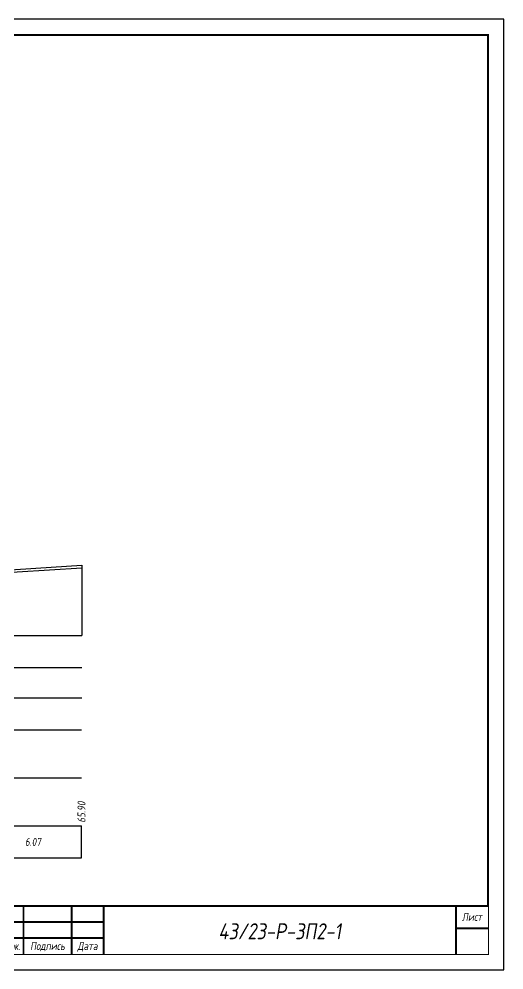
# Model space of a CAD drawing. Extents: x -717 to 1451, y -133302 to 233.
# Drawn here: x 238.6 to 389.9, y -40895.4 to -40598.4 of the extents above; entities that cross this region are included whole.
import ezdxf
from ezdxf.enums import TextEntityAlignment as Align

# ---------------------------------------------------------------- set-up
doc = ezdxf.new("R2010")
doc.units = 0
for name, color, linetype in [('Зарамочное оформление', 7, 'Continuous'), ('Код_510', 7, 'Continuous'), ('Таблица', 7, 'Continuous'), ('Черный поперечник', 3, 'Continuous')]:
    doc.layers.add(name, color=color, linetype=linetype)
doc.layers.add('Контур_2570', color=7, linetype='Continuous', true_color=0x80ff00)
doc.styles.add('М', font='romand.shx', dxfattribs={"width": 0.8, "oblique": 10, "height": 2.5})

# ---------------------------------------------------------------- blocks, each defined once
blk = doc.blocks.new('Штамп')
at = {"linetype": 'Continuous'}
blk.add_wipeout([(199.95, -411.25), (384.95, -411.25), (384.95, -426.25), (199.95, -426.25)], dxfattribs=at).dxf.layer = 'Зарамочное оформление'
at = {"layer": 'Зарамочное оформление', "linetype": 'Continuous', "lineweight": -3, "const_width": 0.6, "flags": 128}
for points in [[(199.95, -426.25), (199.95, -411.25), (384.95, -411.25)], [(209.95, -411.25), (209.95, -426.25)], [(219.95, -411.25), (219.95, -426.25)], [(229.95, -411.25), (229.95, -426.25)], [(239.95, -411.25), (239.95, -426.25)], [(254.95, -411.25), (254.95, -426.25)], [(264.95, -411.25), (264.95, -426.25)], [(374.95, -411.25), (374.95, -426.25)], [(199.95, -416.25), (264.95, -416.25)], [(374.95, -418.25), (384.95, -418.25)], [(199.95, -421.25), (264.95, -421.25)]]:
    blk.add_lwpolyline(points, dxfattribs=at)
at = {"linetype": 'Continuous', "insert": (319.95, -419.17), "char_height": 5, "width": 110, "attachment_point": 5, "style": 'М'}
blk.add_mtext('{\\Q10;\\W0.8;43/23-Р-ЗП2-1}', dxfattribs=at)
at = {"layer": 'Зарамочное оформление', "linetype": 'Continuous', "style": 'М', "oblique": 10}
for s, width, p in [('Лист', 0.8, (379.95, -414.66)), ('Изм.', 0.8, (204.95, -423.75)), ('Кол.уч.', 0.7, (214.95, -423.75)), ('Лист', 0.8, (224.95, -423.75)), ('N док.', 0.7, (235.28, -423.75)), ('Подпись', 0.8, (247.45, -423.75)), ('Дата', 0.8, (259.95, -423.75))]:
    blk.add_text(s, height=2.5, dxfattribs=dict(at, width=width)).set_placement(p, align=Align.MIDDLE_CENTER)
blk = doc.blocks.new('шифр')
blk.add_blockref('Штамп', (0, -40524))

msp = doc.modelspace()

# ---------------------------------------------------------------- linework, layer by layer
at = {"flags": 128}
msp.add_lwpolyline([(-30.054, -40895.421), (389.946, -40895.421), (389.946, -40598.421), (-30.054, -40598.421)], close=True, dxfattribs=at)
at = {"const_width": 0.6, "flags": 128}
msp.add_lwpolyline([(-10.054, -40890.421), (384.946, -40890.421), (384.946, -40603.421), (-10.054, -40603.421)], close=True, dxfattribs=at)
at = {"layer": 'Код_510'}
msp.add_line((258.054, -40860.421), (258.054, -40850.421), dxfattribs=at)
at = {"layer": 'Контур_2570', "flags": 128}
msp.add_lwpolyline([(227.781, -40771.75), (258.108, -40769.782)], dxfattribs=at)
at = {"layer": 'Таблица'}
for p, q in [((80, -40791), (258.108, -40791)), ((80, -40801), (258.108, -40801)), ((80, -40810.421), (258.108, -40810.421)), ((79.946, -40820.421), (258.054, -40820.421)), ((79.946, -40835.421), (258.054, -40835.421)), ((79.946, -40850.421), (258.054, -40850.421)), ((79.946, -40860.421), (258.054, -40860.421))]:
    msp.add_line(p, q, dxfattribs=at)
at = {"layer": 'Черный поперечник', "color": 7}
msp.add_line((258.108, -40769.032), (258.108, -40791), dxfattribs=at)
at = {"layer": 'Черный поперечник', "flags": 128}
msp.add_lwpolyline([(80, -40767.824), (82.717, -40767.807), (84.152, -40767.652), (86.18, -40767.652), (86.796, -40767.678), (88.079, -40767.629), (96.655, -40767.09), (107.705, -40766.433), (120.636, -40765.794), (133.349, -40765.466), (143.218, -40765.151), (156.387, -40765.365), (156.537, -40765.368), (167.035, -40765.582), (181.523, -40765.872), (189.619, -40766.392), (193.776, -40769.48), (194.967, -40770.023), (198.903, -40770.058), (203.939, -40768.941), (208.161, -40768.67), (225.445, -40770.682), (227.781, -40771), (258.108, -40769.032)], dxfattribs=at)

# ---------------------------------------------------------------- texts
at = {"linetype": 'Continuous', "style": 'М', "oblique": 10, "width": 0.8}
msp.add_text('134', height=2.5, dxfattribs=at).set_placement((380.312, -40886.509), align=Align.MIDDLE)
at = {"layer": 'Код_510', "style": 'М', "oblique": 10, "width": 0.8}
msp.add_text('65.90', height=2.5, rotation=90, dxfattribs=at).set_placement((258.054, -40849.421), align=Align.MIDDLE_LEFT)
msp.add_text('6.07', height=2.5, dxfattribs=at).set_placement((242.89, -40855.421), align=Align.MIDDLE_CENTER)

# ---------------------------------------------------------------- next in the draw order: block references
msp.add_blockref('шифр', (0, 59.829))

doc.saveas('drawing.dxf')
